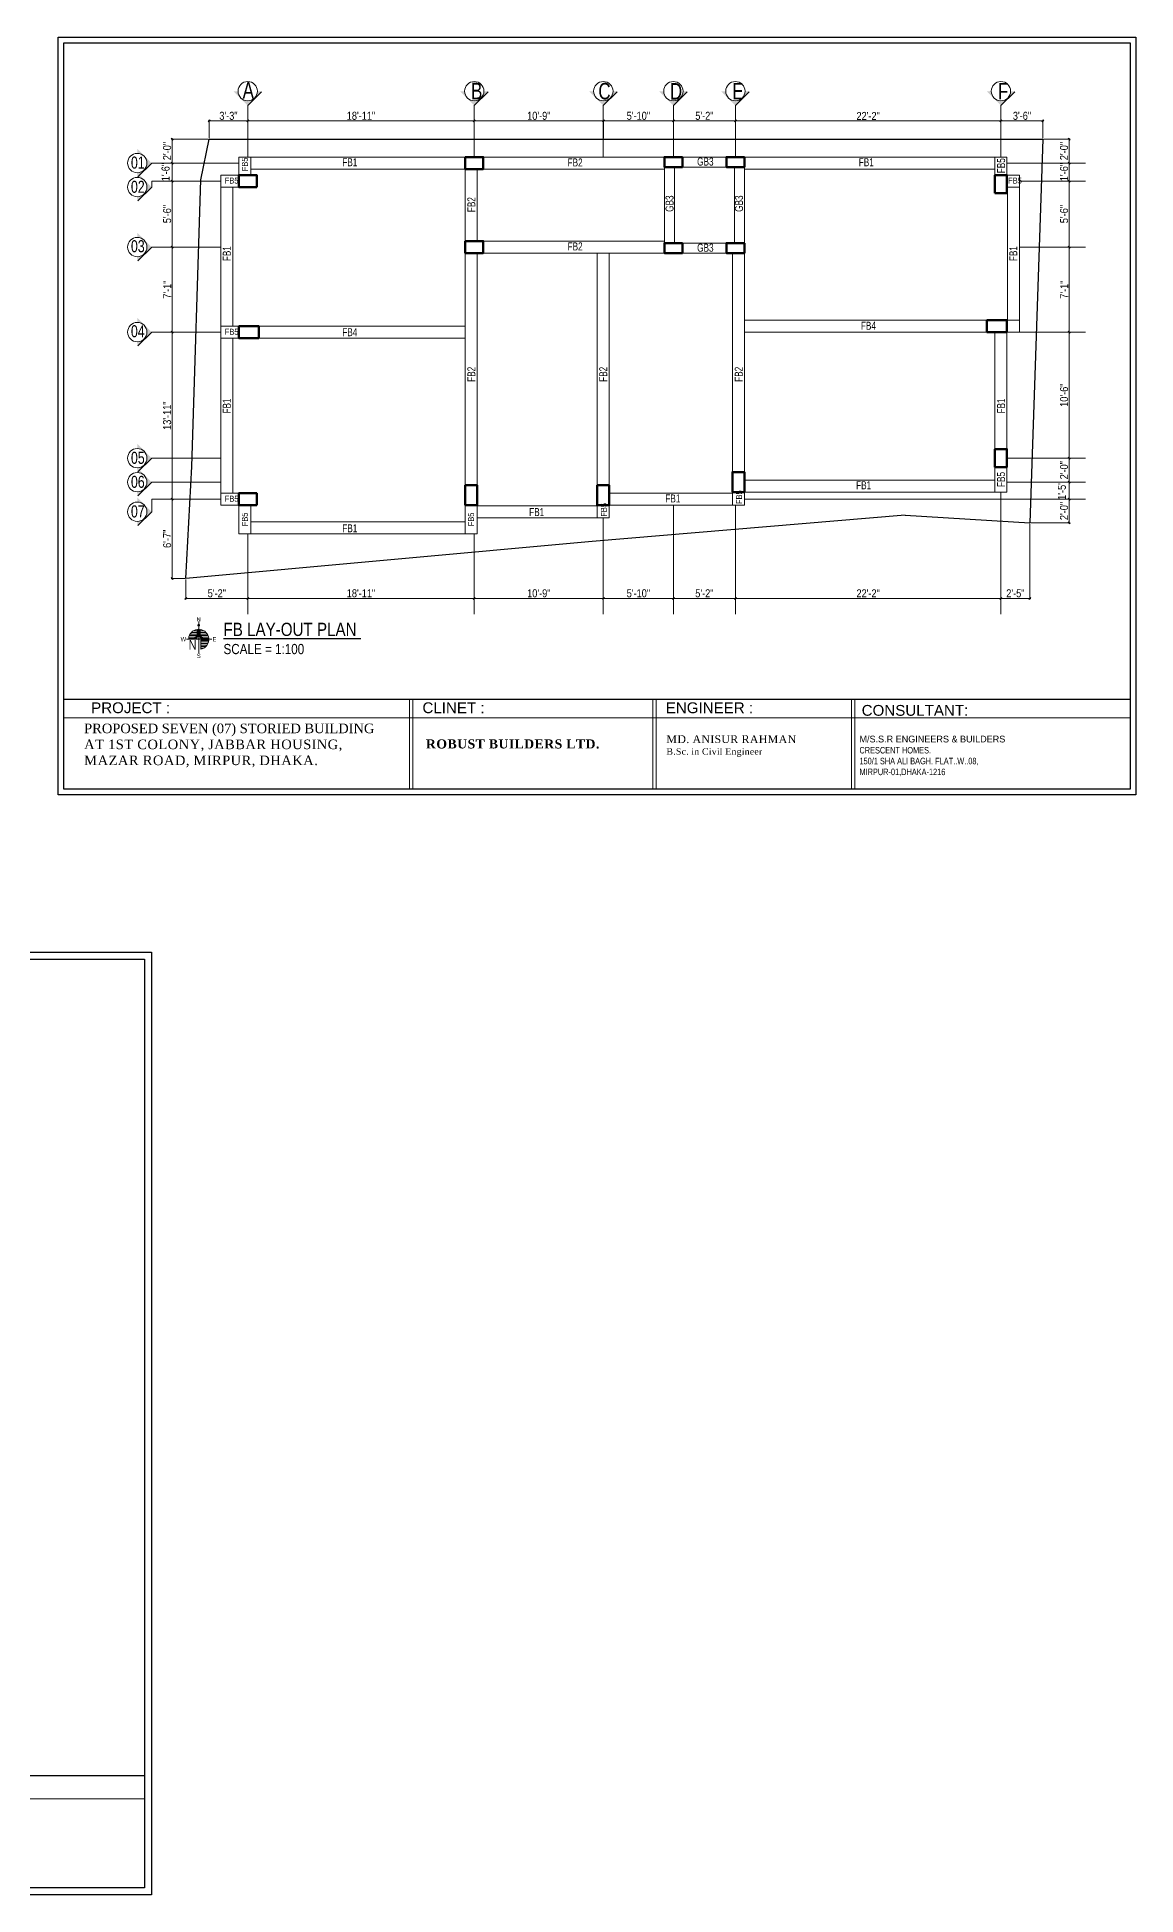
# Model space of a CAD drawing. Extents: x 52891 to 66536, y -48165 to -44533.
# Drawn here: x 61649 to 62747, y -48165 to -46308 of the extents above; entities that cross this region are included whole.
import ezdxf
from ezdxf.enums import TextEntityAlignment as Align

# ---------------------------------------------------------------- set-up
doc = ezdxf.new("R2010")
doc.units = 0
doc.header["$MEASUREMENT"] = 0
doc.header["$PDMODE"] = 3
doc.layers.get('DEFPOINTS').update_dxf_attribs({"lineweight": 13})
for name, color, linetype, lineweight in [('1-TEXT', 212, 'Continuous', 25), ('COLUMN-1', 1, 'Continuous', 50), ('DIMEN', 8, 'Continuous', 13), ('line', 7, 'Continuous', 15), ('NORTH_DER', 7, 'Continuous', 13), ('TEXT', 7, 'Continuous', 13), ('Text1', 7, 'Continuous', 13), ('WALL', 7, 'Continuous', 30)]:
    doc.layers.add(name, color=color, linetype=linetype, lineweight=lineweight)
doc.layers.add('Layer1', color=174, linetype='Continuous')
doc.styles.add('Arial', font='arial.ttf')
doc.styles.add('Dimtext', font='ARIALN.TTF')
doc.styles.add('NEW', font='swissck.ttf')
doc.styles.add('ROMAN_SIMPLEX', font='swisscl.ttf')
doc.styles.get("Standard").update_dxf_attribs({"font": 'arial.ttf', "width": 0.6, "height": 6})
doc.styles.add('STYLE4', font='swissc.ttf')
doc.styles.add('style6', font='swisscl.ttf')
doc.dimstyles.new('Dim4', dxfattribs={"dimtxt": 8, "dimasz": 2, "dimexe": 1, "dimexo": 1, "dimgap": 1, "dimtad": 1, "dimdec": 0, "dimzin": 3, "dimdsep": 46, "dimlunit": 4, "dimtxsty": 'Dimtext', "dimblk": 'OBLIQUE', "dimcen": 2, "dimdle": 1, "dimclrd": 256, "dimclre": 256, "dimclrt": 3, "dimadec": 0, "dimazin": 1, "dimtm": 1e-09, "dimtfac": 1, "dimtdec": 0, "dimtofl": 0, "dimtmove": 2, "dimatfit": 3, "dimldrblk": 'OBLIQUE', "dimfxl": 6, "dimfrac": 2, "dimtolj": 1, "dimtzin": 0, "dimlwd": -1, "dimlwe": -1, "dimarcsym": 0})

# ---------------------------------------------------------------- blocks, each defined once
blk = doc.blocks.new('_Oblique')
at = {"layer": 'WALL', "color": 0, "lineweight": -2}
blk.add_line((-0.5, -0.5), (0.5, 0.5), dxfattribs=at)
blk = doc.blocks.new('*D1808')
at = {"layer": 'DEFPOINTS', "color": 0}
for p in [(61859.1, -46391.8), (61820.5, -46409.9), (61859.1, -46409.9)]:
    blk.add_point(p, dxfattribs=at)
at = {"layer": 'line'}
for p, q in [((61819.5, -46391.8), (61860.1, -46391.8)), ((61820.5, -46408.9), (61820.5, -46390.8)), ((61859.1, -46408.9), (61859.1, -46390.8))]:
    blk.add_line(p, q, dxfattribs=at)
at = {"layer": 'line', "xscale": 2, "yscale": 2, "zscale": 2, "rotation": 180}
blk.add_blockref('_Oblique', (61820.5, -46391.8), dxfattribs=at)
at = {"layer": 'line', "xscale": 2, "yscale": 2, "zscale": 2}
blk.add_blockref('_Oblique', (61859.1, -46391.8), dxfattribs=at)
at = {"layer": 'line', "color": 3, "insert": (61839.8, -46386.7), "char_height": 8, "attachment_point": 5, "style": 'Dimtext'}
blk.add_mtext('\\A1;3\'-3"', dxfattribs=at)
blk = doc.blocks.new('*D1809')
at = {"layer": 'DEFPOINTS', "color": 0}
for p in [(62085.6, -46391.8), (61859.1, -46409.9), (62085.6, -46409.9)]:
    blk.add_point(p, dxfattribs=at)
at = {"layer": 'line'}
for p, q in [((61858.1, -46391.8), (62086.6, -46391.8)), ((61859.1, -46408.9), (61859.1, -46390.8)), ((62085.6, -46408.9), (62085.6, -46390.8))]:
    blk.add_line(p, q, dxfattribs=at)
at = {"layer": 'line', "xscale": 2, "yscale": 2, "zscale": 2, "rotation": 180}
blk.add_blockref('_Oblique', (61859.1, -46391.8), dxfattribs=at)
at = {"layer": 'line', "xscale": 2, "yscale": 2, "zscale": 2}
blk.add_blockref('_Oblique', (62085.6, -46391.8), dxfattribs=at)
at = {"layer": 'line', "color": 3, "insert": (61972.3, -46386.7), "char_height": 8, "attachment_point": 5, "style": 'Dimtext'}
blk.add_mtext('\\A1;18\'-11"', dxfattribs=at)
blk = doc.blocks.new('*D1810')
at = {"layer": 'DEFPOINTS', "color": 0}
for p in [(62214.6, -46391.8), (62085.6, -46409.9), (62214.6, -46409.9)]:
    blk.add_point(p, dxfattribs=at)
at = {"layer": 'line'}
for p, q in [((62084.6, -46391.8), (62215.6, -46391.8)), ((62085.6, -46408.9), (62085.6, -46390.8)), ((62214.6, -46408.9), (62214.6, -46390.8))]:
    blk.add_line(p, q, dxfattribs=at)
at = {"layer": 'line', "xscale": 2, "yscale": 2, "zscale": 2, "rotation": 180}
blk.add_blockref('_Oblique', (62085.6, -46391.8), dxfattribs=at)
at = {"layer": 'line', "xscale": 2, "yscale": 2, "zscale": 2}
blk.add_blockref('_Oblique', (62214.6, -46391.8), dxfattribs=at)
at = {"layer": 'line', "color": 3, "insert": (62150.1, -46386.7), "char_height": 8, "attachment_point": 5, "style": 'Dimtext'}
blk.add_mtext('\\A1;10\'-9"', dxfattribs=at)
blk = doc.blocks.new('*D1811')
at = {"layer": 'DEFPOINTS', "color": 0}
for p in [(62284.6, -46391.8), (62214.6, -46409.9), (62284.6, -46409.9)]:
    blk.add_point(p, dxfattribs=at)
at = {"layer": 'line'}
for p, q in [((62213.6, -46391.8), (62285.6, -46391.8)), ((62214.6, -46408.9), (62214.6, -46390.8)), ((62284.6, -46408.9), (62284.6, -46390.8))]:
    blk.add_line(p, q, dxfattribs=at)
at = {"layer": 'line', "xscale": 2, "yscale": 2, "zscale": 2, "rotation": 180}
blk.add_blockref('_Oblique', (62214.6, -46391.8), dxfattribs=at)
at = {"layer": 'line', "xscale": 2, "yscale": 2, "zscale": 2}
blk.add_blockref('_Oblique', (62284.6, -46391.8), dxfattribs=at)
at = {"layer": 'line', "color": 3, "insert": (62249.6, -46386.7), "char_height": 8, "attachment_point": 5, "style": 'Dimtext'}
blk.add_mtext('\\A1;5\'-10"', dxfattribs=at)
blk = doc.blocks.new('*D1812')
at = {"layer": 'DEFPOINTS', "color": 0}
for p in [(62346.6, -46391.8), (62284.6, -46409.9), (62346.6, -46409.9)]:
    blk.add_point(p, dxfattribs=at)
at = {"layer": 'line'}
for p, q in [((62283.6, -46391.8), (62347.6, -46391.8)), ((62284.6, -46408.9), (62284.6, -46390.8)), ((62346.6, -46408.9), (62346.6, -46390.8))]:
    blk.add_line(p, q, dxfattribs=at)
at = {"layer": 'line', "xscale": 2, "yscale": 2, "zscale": 2, "rotation": 180}
blk.add_blockref('_Oblique', (62284.6, -46391.8), dxfattribs=at)
at = {"layer": 'line', "xscale": 2, "yscale": 2, "zscale": 2}
blk.add_blockref('_Oblique', (62346.6, -46391.8), dxfattribs=at)
at = {"layer": 'line', "color": 3, "insert": (62315.6, -46386.7), "char_height": 8, "attachment_point": 5, "style": 'Dimtext'}
blk.add_mtext('\\A1;5\'-2"', dxfattribs=at)
blk = doc.blocks.new('*D1813')
at = {"layer": 'DEFPOINTS', "color": 0}
for p in [(62612.1, -46391.8), (62346.6, -46409.9), (62612.1, -46409.9)]:
    blk.add_point(p, dxfattribs=at)
at = {"layer": 'line'}
for p, q in [((62345.6, -46391.8), (62613.1, -46391.8)), ((62346.6, -46408.9), (62346.6, -46390.8)), ((62612.1, -46408.9), (62612.1, -46390.8))]:
    blk.add_line(p, q, dxfattribs=at)
at = {"layer": 'line', "xscale": 2, "yscale": 2, "zscale": 2, "rotation": 180}
blk.add_blockref('_Oblique', (62346.6, -46391.8), dxfattribs=at)
at = {"layer": 'line', "xscale": 2, "yscale": 2, "zscale": 2}
blk.add_blockref('_Oblique', (62612.1, -46391.8), dxfattribs=at)
at = {"layer": 'line', "color": 3, "insert": (62479.3, -46386.8), "char_height": 8, "attachment_point": 5, "style": 'Dimtext'}
blk.add_mtext('\\A1;22\'-2"', dxfattribs=at)
blk = doc.blocks.new('*D1814')
at = {"layer": 'DEFPOINTS', "color": 0}
for p in [(62654.1, -46391.8), (62612.1, -46409.9), (62654.1, -46409.9)]:
    blk.add_point(p, dxfattribs=at)
at = {"layer": 'line'}
for p, q in [((62611.1, -46391.8), (62655.1, -46391.8)), ((62612.1, -46408.9), (62612.1, -46390.8)), ((62654.1, -46408.9), (62654.1, -46390.8))]:
    blk.add_line(p, q, dxfattribs=at)
at = {"layer": 'line', "xscale": 2, "yscale": 2, "zscale": 2, "rotation": 180}
blk.add_blockref('_Oblique', (62612.1, -46391.8), dxfattribs=at)
at = {"layer": 'line', "xscale": 2, "yscale": 2, "zscale": 2}
blk.add_blockref('_Oblique', (62654.1, -46391.8), dxfattribs=at)
at = {"layer": 'line', "color": 3, "insert": (62633.1, -46386.7), "char_height": 8, "attachment_point": 5, "style": 'Dimtext'}
blk.add_mtext('\\A1;3\'-6"', dxfattribs=at)
blk = doc.blocks.new('*D1815')
at = {"layer": 'DEFPOINTS', "color": 0}
for p in [(61820.5, -46409.9), (61783.6, -46433.9), (61820.5, -46433.9)]:
    blk.add_point(p, dxfattribs=at)
at = {"layer": 'line'}
for p, q in [((61819.5, -46409.9), (61782.6, -46409.9)), ((61783.6, -46408.9), (61783.6, -46434.9)), ((61819.5, -46433.9), (61782.6, -46433.9))]:
    blk.add_line(p, q, dxfattribs=at)
at = {"layer": 'line', "xscale": 2, "yscale": 2, "zscale": 2}
for p, rotation in [((61783.6, -46409.9), 90), ((61783.6, -46433.9), 270)]:
    blk.add_blockref('_Oblique', p, dxfattribs=dict(at, rotation=rotation))
at = {"layer": 'line', "color": 3, "insert": (61778.5, -46421.9), "char_height": 8, "attachment_point": 5, "rotation": 90, "style": 'Dimtext'}
blk.add_mtext('\\A1;2\'-0"', dxfattribs=at)
blk = doc.blocks.new('*D1816')
at = {"layer": 'DEFPOINTS', "color": 0}
for p in [(61820.5, -46433.9), (61783.6, -46451.9), (61783.6, -46451.9)]:
    blk.add_point(p, dxfattribs=at)
at = {"layer": 'line'}
for p, q in [((61819.5, -46433.9), (61782.6, -46433.9)), ((61783.6, -46432.9), (61783.6, -46452.9))]:
    blk.add_line(p, q, dxfattribs=at)
at = {"layer": 'line', "xscale": 2, "yscale": 2, "zscale": 2}
for p, rotation in [((61783.6, -46433.9), 90), ((61783.6, -46451.9), 270)]:
    blk.add_blockref('_Oblique', p, dxfattribs=dict(at, rotation=rotation))
at = {"layer": 'line', "color": 3, "insert": (61777, -46442.9), "char_height": 8, "attachment_point": 5, "rotation": 90, "style": 'Dimtext'}
blk.add_mtext('\\A1;1\'-6"', dxfattribs=at)
blk = doc.blocks.new('*D1817')
at = {"layer": 'DEFPOINTS', "color": 0}
for p in [(61783.6, -46451.9), (61783.6, -46517.9), (61783.6, -46517.9)]:
    blk.add_point(p, dxfattribs=at)
at = {"layer": 'line'}
blk.add_line((61783.6, -46450.9), (61783.6, -46518.9), dxfattribs=at)
at = {"layer": 'line', "xscale": 2, "yscale": 2, "zscale": 2}
for p, rotation in [((61783.6, -46451.9), 90), ((61783.6, -46517.9), 270)]:
    blk.add_blockref('_Oblique', p, dxfattribs=dict(at, rotation=rotation))
at = {"layer": 'line', "color": 3, "insert": (61778.5, -46484.9), "char_height": 8, "attachment_point": 5, "rotation": 90, "style": 'Dimtext'}
blk.add_mtext('\\A1;5\'-6"', dxfattribs=at)
blk = doc.blocks.new('*D1818')
at = {"layer": 'DEFPOINTS', "color": 0}
for p in [(61783.6, -46517.9), (61783.6, -46602.9), (61783.6, -46602.9)]:
    blk.add_point(p, dxfattribs=at)
at = {"layer": 'line'}
blk.add_line((61783.6, -46516.9), (61783.6, -46603.9), dxfattribs=at)
at = {"layer": 'line', "xscale": 2, "yscale": 2, "zscale": 2}
for p, rotation in [((61783.6, -46517.9), 90), ((61783.6, -46602.9), 270)]:
    blk.add_blockref('_Oblique', p, dxfattribs=dict(at, rotation=rotation))
at = {"layer": 'line', "color": 3, "insert": (61778.6, -46560.4), "char_height": 8, "attachment_point": 5, "rotation": 90, "style": 'Dimtext'}
blk.add_mtext('\\A1;7\'-1"', dxfattribs=at)
blk = doc.blocks.new('*D1819')
at = {"layer": 'DEFPOINTS', "color": 0}
for p in [(61783.6, -46602.9), (61783.6, -46769.9), (61801.5, -46769.9)]:
    blk.add_point(p, dxfattribs=at)
at = {"layer": 'line'}
for p, q in [((61783.6, -46601.9), (61783.6, -46770.9)), ((61800.5, -46769.9), (61782.6, -46769.9))]:
    blk.add_line(p, q, dxfattribs=at)
at = {"layer": 'line', "xscale": 2, "yscale": 2, "zscale": 2}
for p, rotation in [((61783.6, -46602.9), 90), ((61783.6, -46769.9), 270)]:
    blk.add_blockref('_Oblique', p, dxfattribs=dict(at, rotation=rotation))
at = {"layer": 'line', "color": 3, "insert": (61778.5, -46686.4), "char_height": 8, "attachment_point": 5, "rotation": 90, "style": 'Dimtext'}
blk.add_mtext('\\A1;13\'-11"', dxfattribs=at)
blk = doc.blocks.new('*D1820')
at = {"layer": 'DEFPOINTS', "color": 0}
for p in [(61801.5, -46769.9), (61783.6, -46849.1), (61797.3, -46849.1)]:
    blk.add_point(p, dxfattribs=at)
at = {"layer": 'line'}
for p, q in [((61800.5, -46769.9), (61782.6, -46769.9)), ((61783.6, -46768.9), (61783.6, -46850.1)), ((61796.3, -46849.1), (61782.6, -46849.1))]:
    blk.add_line(p, q, dxfattribs=at)
at = {"layer": 'line', "xscale": 2, "yscale": 2, "zscale": 2}
for p, rotation in [((61783.6, -46769.9), 90), ((61783.6, -46849.1), 270)]:
    blk.add_blockref('_Oblique', p, dxfattribs=dict(at, rotation=rotation))
at = {"layer": 'line', "color": 3, "insert": (61778.5, -46809.5), "char_height": 8, "attachment_point": 5, "rotation": 90, "style": 'Dimtext'}
blk.add_mtext('\\A1;6\'-7"', dxfattribs=at)
blk = doc.blocks.new('*D1821')
at = {"layer": 'DEFPOINTS', "color": 0}
for p in [(61797.3, -46849.1), (61859.1, -46849.1), (61859.1, -46869.1)]:
    blk.add_point(p, dxfattribs=at)
at = {"layer": 'line'}
for p, q in [((61797.3, -46850.1), (61797.3, -46870.1)), ((61859.1, -46850.1), (61859.1, -46870.1)), ((61796.3, -46869.1), (61860.1, -46869.1))]:
    blk.add_line(p, q, dxfattribs=at)
at = {"layer": 'line', "xscale": 2, "yscale": 2, "zscale": 2, "rotation": 180}
blk.add_blockref('_Oblique', (61797.3, -46869.1), dxfattribs=at)
at = {"layer": 'line', "xscale": 2, "yscale": 2, "zscale": 2}
blk.add_blockref('_Oblique', (61859.1, -46869.1), dxfattribs=at)
at = {"layer": 'line', "color": 3, "insert": (61828.2, -46864), "char_height": 8, "attachment_point": 5, "style": 'Dimtext'}
blk.add_mtext('\\A1;5\'-2"', dxfattribs=at)
blk = doc.blocks.new('*D1822')
at = {"layer": 'DEFPOINTS', "color": 0}
for p in [(61859.1, -46849.1), (62085.6, -46869.1), (62085.6, -46869.1)]:
    blk.add_point(p, dxfattribs=at)
at = {"layer": 'line'}
for p, q in [((61859.1, -46850.1), (61859.1, -46870.1)), ((61858.1, -46869.1), (62086.6, -46869.1))]:
    blk.add_line(p, q, dxfattribs=at)
at = {"layer": 'line', "xscale": 2, "yscale": 2, "zscale": 2, "rotation": 180}
blk.add_blockref('_Oblique', (61859.1, -46869.1), dxfattribs=at)
at = {"layer": 'line', "xscale": 2, "yscale": 2, "zscale": 2}
blk.add_blockref('_Oblique', (62085.6, -46869.1), dxfattribs=at)
at = {"layer": 'line', "color": 3, "insert": (61972.3, -46864), "char_height": 8, "attachment_point": 5, "style": 'Dimtext'}
blk.add_mtext('\\A1;18\'-11"', dxfattribs=at)
blk = doc.blocks.new('*D1823')
at = {"layer": 'DEFPOINTS', "color": 0}
for p in [(62085.6, -46869.1), (62214.6, -46869.1), (62214.6, -46869.1)]:
    blk.add_point(p, dxfattribs=at)
at = {"layer": 'line'}
blk.add_line((62084.6, -46869.1), (62215.6, -46869.1), dxfattribs=at)
at = {"layer": 'line', "xscale": 2, "yscale": 2, "zscale": 2, "rotation": 180}
blk.add_blockref('_Oblique', (62085.6, -46869.1), dxfattribs=at)
at = {"layer": 'line', "xscale": 2, "yscale": 2, "zscale": 2}
blk.add_blockref('_Oblique', (62214.6, -46869.1), dxfattribs=at)
at = {"layer": 'line', "color": 3, "insert": (62150.1, -46864), "char_height": 8, "attachment_point": 5, "style": 'Dimtext'}
blk.add_mtext('\\A1;10\'-9"', dxfattribs=at)
blk = doc.blocks.new('*D1824')
at = {"layer": 'DEFPOINTS', "color": 0}
for p in [(62214.6, -46869.1), (62284.6, -46869.1), (62284.6, -46869.1)]:
    blk.add_point(p, dxfattribs=at)
at = {"layer": 'line'}
blk.add_line((62213.6, -46869.1), (62285.6, -46869.1), dxfattribs=at)
at = {"layer": 'line', "xscale": 2, "yscale": 2, "zscale": 2, "rotation": 180}
blk.add_blockref('_Oblique', (62214.6, -46869.1), dxfattribs=at)
at = {"layer": 'line', "xscale": 2, "yscale": 2, "zscale": 2}
blk.add_blockref('_Oblique', (62284.6, -46869.1), dxfattribs=at)
at = {"layer": 'line', "color": 3, "insert": (62249.6, -46864), "char_height": 8, "attachment_point": 5, "style": 'Dimtext'}
blk.add_mtext('\\A1;5\'-10"', dxfattribs=at)
blk = doc.blocks.new('*D1825')
at = {"layer": 'DEFPOINTS', "color": 0}
for p in [(62284.6, -46869.1), (62346.6, -46869.1), (62346.6, -46869.1)]:
    blk.add_point(p, dxfattribs=at)
at = {"layer": 'line'}
blk.add_line((62283.6, -46869.1), (62347.6, -46869.1), dxfattribs=at)
at = {"layer": 'line', "xscale": 2, "yscale": 2, "zscale": 2, "rotation": 180}
blk.add_blockref('_Oblique', (62284.6, -46869.1), dxfattribs=at)
at = {"layer": 'line', "xscale": 2, "yscale": 2, "zscale": 2}
blk.add_blockref('_Oblique', (62346.6, -46869.1), dxfattribs=at)
at = {"layer": 'line', "color": 3, "insert": (62315.6, -46864), "char_height": 8, "attachment_point": 5, "style": 'Dimtext'}
blk.add_mtext('\\A1;5\'-2"', dxfattribs=at)
blk = doc.blocks.new('*D1826')
at = {"layer": 'DEFPOINTS', "color": 0}
for p in [(62346.6, -46869.1), (62612.1, -46869.1), (62612.1, -46869.1)]:
    blk.add_point(p, dxfattribs=at)
at = {"layer": 'line'}
blk.add_line((62345.6, -46869.1), (62613.1, -46869.1), dxfattribs=at)
at = {"layer": 'line', "xscale": 2, "yscale": 2, "zscale": 2, "rotation": 180}
blk.add_blockref('_Oblique', (62346.6, -46869.1), dxfattribs=at)
at = {"layer": 'line', "xscale": 2, "yscale": 2, "zscale": 2}
blk.add_blockref('_Oblique', (62612.1, -46869.1), dxfattribs=at)
at = {"layer": 'line', "color": 3, "insert": (62479.3, -46864), "char_height": 8, "attachment_point": 5, "style": 'Dimtext'}
blk.add_mtext('\\A1;22\'-2"', dxfattribs=at)
blk = doc.blocks.new('*D1827')
at = {"layer": 'DEFPOINTS', "color": 0}
for p in [(62640.8, -46793.6), (62612.1, -46869.1), (62640.8, -46869.1)]:
    blk.add_point(p, dxfattribs=at)
at = {"layer": 'line'}
for p, q in [((62640.8, -46794.6), (62640.8, -46870.1)), ((62611.1, -46869.1), (62641.8, -46869.1))]:
    blk.add_line(p, q, dxfattribs=at)
at = {"layer": 'line', "xscale": 2, "yscale": 2, "zscale": 2, "rotation": 180}
blk.add_blockref('_Oblique', (62612.1, -46869.1), dxfattribs=at)
at = {"layer": 'line', "xscale": 2, "yscale": 2, "zscale": 2}
blk.add_blockref('_Oblique', (62640.8, -46869.1), dxfattribs=at)
at = {"layer": 'line', "color": 3, "insert": (62626.5, -46864), "char_height": 8, "attachment_point": 5, "style": 'Dimtext'}
blk.add_mtext('\\A1;2\'-5"', dxfattribs=at)
blk = doc.blocks.new('*D1828')
at = {"layer": 'DEFPOINTS', "color": 0}
for p in [(62654.1, -46409.9), (62654.1, -46433.9), (62680.3, -46433.9)]:
    blk.add_point(p, dxfattribs=at)
at = {"layer": 'line'}
for p, q in [((62655.1, -46409.9), (62681.3, -46409.9)), ((62680.3, -46408.9), (62680.3, -46434.9)), ((62655.1, -46433.9), (62681.3, -46433.9))]:
    blk.add_line(p, q, dxfattribs=at)
at = {"layer": 'line', "xscale": 2, "yscale": 2, "zscale": 2}
for p, rotation in [((62680.3, -46409.9), 90), ((62680.3, -46433.9), 270)]:
    blk.add_blockref('_Oblique', p, dxfattribs=dict(at, rotation=rotation))
at = {"layer": 'line', "color": 3, "insert": (62675.2, -46421.9), "char_height": 8, "attachment_point": 5, "rotation": 90, "style": 'Dimtext'}
blk.add_mtext('\\A1;2\'-0"', dxfattribs=at)
blk = doc.blocks.new('*D1829')
at = {"layer": 'DEFPOINTS', "color": 0}
for p in [(62654.1, -46433.9), (62680.3, -46451.9), (62680.3, -46451.9)]:
    blk.add_point(p, dxfattribs=at)
at = {"layer": 'line'}
for p, q in [((62655.1, -46433.9), (62681.3, -46433.9)), ((62680.3, -46432.9), (62680.3, -46452.9))]:
    blk.add_line(p, q, dxfattribs=at)
at = {"layer": 'line', "xscale": 2, "yscale": 2, "zscale": 2}
for p, rotation in [((62680.3, -46433.9), 90), ((62680.3, -46451.9), 270)]:
    blk.add_blockref('_Oblique', p, dxfattribs=dict(at, rotation=rotation))
at = {"layer": 'line', "color": 3, "insert": (62675.2, -46442.9), "char_height": 8, "attachment_point": 5, "rotation": 90, "style": 'Dimtext'}
blk.add_mtext('\\A1;1\'-6"', dxfattribs=at)
blk = doc.blocks.new('*D1830')
at = {"layer": 'DEFPOINTS', "color": 0}
for p in [(62680.3, -46451.9), (62680.3, -46517.9), (62680.3, -46517.9)]:
    blk.add_point(p, dxfattribs=at)
at = {"layer": 'line'}
blk.add_line((62680.3, -46450.9), (62680.3, -46518.9), dxfattribs=at)
at = {"layer": 'line', "xscale": 2, "yscale": 2, "zscale": 2}
for p, rotation in [((62680.3, -46451.9), 90), ((62680.3, -46517.9), 270)]:
    blk.add_blockref('_Oblique', p, dxfattribs=dict(at, rotation=rotation))
at = {"layer": 'line', "color": 3, "insert": (62675.2, -46484.9), "char_height": 8, "attachment_point": 5, "rotation": 90, "style": 'Dimtext'}
blk.add_mtext('\\A1;5\'-6"', dxfattribs=at)
blk = doc.blocks.new('*D1831')
at = {"layer": 'DEFPOINTS', "color": 0}
for p in [(62680.3, -46517.9), (62680.3, -46602.9), (62680.3, -46602.9)]:
    blk.add_point(p, dxfattribs=at)
at = {"layer": 'line'}
blk.add_line((62680.3, -46516.9), (62680.3, -46603.9), dxfattribs=at)
at = {"layer": 'line', "xscale": 2, "yscale": 2, "zscale": 2}
for p, rotation in [((62680.3, -46517.9), 90), ((62680.3, -46602.9), 270)]:
    blk.add_blockref('_Oblique', p, dxfattribs=dict(at, rotation=rotation))
at = {"layer": 'line', "color": 3, "insert": (62675.3, -46560.4), "char_height": 8, "attachment_point": 5, "rotation": 90, "style": 'Dimtext'}
blk.add_mtext('\\A1;7\'-1"', dxfattribs=at)
blk = doc.blocks.new('*D1832')
at = {"layer": 'DEFPOINTS', "color": 0}
for p in [(62680.3, -46602.9), (62680.3, -46728.9), (62680.3, -46728.9)]:
    blk.add_point(p, dxfattribs=at)
at = {"layer": 'line'}
blk.add_line((62680.3, -46601.9), (62680.3, -46729.9), dxfattribs=at)
at = {"layer": 'line', "xscale": 2, "yscale": 2, "zscale": 2}
for p, rotation in [((62680.3, -46602.9), 90), ((62680.3, -46728.9), 270)]:
    blk.add_blockref('_Oblique', p, dxfattribs=dict(at, rotation=rotation))
at = {"layer": 'line', "color": 3, "insert": (62675.2, -46665.9), "char_height": 8, "attachment_point": 5, "rotation": 90, "style": 'Dimtext'}
blk.add_mtext('\\A1;10\'-6"', dxfattribs=at)
blk = doc.blocks.new('*D1833')
at = {"layer": 'DEFPOINTS', "color": 0}
for p in [(62680.3, -46728.9), (62680.3, -46752.9), (62680.3, -46752.9)]:
    blk.add_point(p, dxfattribs=at)
at = {"layer": 'line'}
blk.add_line((62680.3, -46727.9), (62680.3, -46753.9), dxfattribs=at)
at = {"layer": 'line', "xscale": 2, "yscale": 2, "zscale": 2}
for p, rotation in [((62680.3, -46728.9), 90), ((62680.3, -46752.9), 270)]:
    blk.add_blockref('_Oblique', p, dxfattribs=dict(at, rotation=rotation))
at = {"layer": 'line', "color": 3, "insert": (62675.2, -46740.9), "char_height": 8, "attachment_point": 5, "rotation": 90, "style": 'Dimtext'}
blk.add_mtext('\\A1;2\'-0"', dxfattribs=at)
blk = doc.blocks.new('*D1834')
at = {"layer": 'DEFPOINTS', "color": 0}
for p in [(62680.3, -46752.9), (62680.3, -46769.9), (62680.3, -46769.9)]:
    blk.add_point(p, dxfattribs=at)
at = {"layer": 'line'}
blk.add_line((62680.3, -46751.9), (62680.3, -46770.9), dxfattribs=at)
at = {"layer": 'line', "xscale": 2, "yscale": 2, "zscale": 2}
for p, rotation in [((62680.3, -46752.9), 90), ((62680.3, -46769.9), 270)]:
    blk.add_blockref('_Oblique', p, dxfattribs=dict(at, rotation=rotation))
at = {"layer": 'line', "color": 3, "insert": (62673, -46761.4), "char_height": 8, "attachment_point": 5, "rotation": 90, "style": 'Dimtext'}
blk.add_mtext('\\A1;1\'-5"', dxfattribs=at)
blk = doc.blocks.new('*D1835')
at = {"layer": 'DEFPOINTS', "color": 0}
for p in [(62680.3, -46769.9), (62640.8, -46793.6), (62680.3, -46793.6)]:
    blk.add_point(p, dxfattribs=at)
at = {"layer": 'line'}
for p, q in [((62680.3, -46768.9), (62680.3, -46794.6)), ((62641.8, -46793.6), (62681.3, -46793.6))]:
    blk.add_line(p, q, dxfattribs=at)
at = {"layer": 'line', "xscale": 2, "yscale": 2, "zscale": 2}
for p, rotation in [((62680.3, -46769.9), 90), ((62680.3, -46793.6), 270)]:
    blk.add_blockref('_Oblique', p, dxfattribs=dict(at, rotation=rotation))
at = {"layer": 'line', "color": 3, "insert": (62675.2, -46781.7), "char_height": 8, "attachment_point": 5, "rotation": 90, "style": 'Dimtext'}
blk.add_mtext('\\A1;2\'-0"', dxfattribs=at)
blk = doc.blocks.new('L')
at = {"layer": 'Layer1', "color": 0}
blk.add_line((0, 65.6), (-777.9, 65.6), dxfattribs=at)
at = {"layer": 'Layer1', "color": 4}
blk.add_lwpolyline([(-782, 548.6), (4.1, 548.6), (4.1, -4.1), (-782, -4.1)], close=True, dxfattribs=at)
at = {"layer": 'Layer1', "color": 1}
blk.add_lwpolyline([(-777.9, 544.5), (0, 544.5), (0, 0), (-777.9, 0)], close=True, dxfattribs=at)
at = {"layer": 'TEXT', "color": 0}
for p, q in [((0, 65.6), (-777.9, 65.6)), ((-525.7, 0.3), (-525.7, 65.6)), ((-523.4, 0.3), (-523.4, 65.6)), ((-348.2, 0.3), (-348.2, 65.6)), ((-345.9, 0.3), (-345.9, 65.6)), ((-203.2, 0.3), (-203.2, 65.6)), ((-200.8, 0.3), (-200.8, 65.6)), ((-777.9, 52.1), (0, 52.1))]:
    blk.add_line(p, q, dxfattribs=at)
at = {"layer": 'TEXT', "color": 4, "lineweight": 13, "char_height": 7.89, "attachment_point": 1, "style": 'Arial'}
for s, insert in [('PROJECT :', (-758, 63.4)), ('CLINET :', (-516.3, 63.4)), ('ENGINEER :', (-338.8, 63.4))]:
    blk.add_mtext(s, dxfattribs=dict(at, insert=insert))
at = {"layer": 'TEXT', "color": 4, "lineweight": 13, "insert": (-195.9, 61.5), "char_height": 7.894, "attachment_point": 1, "line_spacing_factor": 1.5, "style": 'Arial'}
blk.add_mtext('CONSULTANT:', dxfattribs=at)
at = {"layer": 'TEXT', "color": 3, "lineweight": 13, "attachment_point": 1, "style": 'Arial'}
for s, insert, char_height, width in [('\\pt139.4;{\\fTimes New Roman|b1|i0|c0|p18;\\T1.05;\\C5;ROBUST BUILDERS LTD.}', (-513.8, 36.4), 6.64, 133.245), ('{\\fTimes New Roman|b0|i0|c0|p18;\\T1.05;MD. ANISUR RAHMAN\\P\\H0.8344x;B.Sc. in Civil Engineer}', (-338.3, 39.4), 5.683, 108.386)]:
    blk.add_mtext(s, dxfattribs=dict(at, insert=insert, char_height=char_height, width=width))
at = {"layer": 'TEXT', "color": 4, "insert": (-197.5, 39.1), "char_height": 4.8928, "attachment_point": 1, "style": 'Arial'}
blk.add_mtext('\\pt1.131;{\\fBankGothic Lt BT|b0|i0|c0|p34;\\H1.009x;\\C96;M/S.S.R ENGINEERS & BUILDERS\\fSwis721 LtCn BT|b0|i0|c0|p34;\\H0.6676x;\\C1;\\P\\H1.439x;\\C5;CRESCENT HOMES.\\P150/1 SHA ALI BAGH. FLAT..W..08,\\PMIRPUR-01,DHAKA-1216}', dxfattribs=at)
at = {"layer": 'WALL', "color": 4, "linetype": 'ByBlock', "lineweight": 25, "insert": (-763.1, 47.9), "char_height": 6.99, "width": 217.699, "attachment_point": 1}
blk.add_mtext('{\\fTimes New Roman|b0|i0|c0|p18;\\W1;\\C144;PROPOSED SEVEN (07) STORIED BUILDING\\P\\T1.05;AT 1ST COLONY, JABBAR HOUSING, MAZAR ROAD, MIRPUR, DHAKA.}', dxfattribs=at)

msp = doc.modelspace()

# ---------------------------------------------------------------- hatches: boundary and pattern name
at = {"layer": 'line', "linetype": 'Continuous', "ltscale": 10}
h = msp.add_hatch(color=7, dxfattribs=at)
h.paths.add_polyline_path([(61859.07, -46376.46), (61859.07, -46371.71, 0.4142136), (61868.75, -46362.04), (61873.49, -46362.04)])
h.paths.add_polyline_path([(61859.07, -46376.46), (61844.65, -46362.04), (61849.4, -46362.04, 0.4142136), (61859.07, -46371.71)])
h = msp.add_hatch(color=7, dxfattribs=at)
h.paths.add_polyline_path([(62085.57, -46376.46), (62085.57, -46371.71, 0.4142136), (62095.25, -46362.04), (62099.99, -46362.04)])
h.paths.add_polyline_path([(62085.57, -46376.46), (62071.15, -46362.04), (62075.9, -46362.04, 0.4142136), (62085.57, -46371.71)])
h = msp.add_hatch(color=7, dxfattribs=at)
h.paths.add_polyline_path([(62214.57, -46376.46), (62214.57, -46371.71, 0.4142136), (62224.25, -46362.04), (62228.99, -46362.04)])
h.paths.add_polyline_path([(62214.57, -46376.46), (62200.15, -46362.04), (62204.9, -46362.04, 0.4142136), (62214.57, -46371.71)])
h = msp.add_hatch(color=7, dxfattribs=at)
h.paths.add_polyline_path([(62284.57, -46376.46), (62284.57, -46371.71, 0.4142136), (62294.25, -46362.04), (62298.99, -46362.04)])
h.paths.add_polyline_path([(62284.57, -46376.46), (62270.15, -46362.04), (62274.9, -46362.04, 0.4142136), (62284.57, -46371.71)])
h = msp.add_hatch(color=7, dxfattribs=at)
h.paths.add_polyline_path([(62346.57, -46376.46), (62346.57, -46371.71, 0.4142136), (62356.25, -46362.04), (62360.99, -46362.04)])
h.paths.add_polyline_path([(62346.57, -46376.46), (62332.15, -46362.04), (62336.9, -46362.04, 0.4142136), (62346.57, -46371.71)])
h = msp.add_hatch(color=7, dxfattribs=at)
h.paths.add_polyline_path([(62612.07, -46376.46), (62612.07, -46371.71, 0.4142136), (62621.75, -46362.04), (62626.49, -46362.04)])
h.paths.add_polyline_path([(62612.07, -46376.46), (62597.65, -46362.04), (62602.4, -46362.04, 0.4142136), (62612.07, -46371.71)])
h = msp.add_hatch(color=7, dxfattribs=at)
h.paths.add_polyline_path([(61763.06, -46433.88), (61758.31, -46433.88, -0.4142136), (61748.64, -46443.56), (61748.64, -46448.3)])
h.paths.add_polyline_path([(61763.06, -46433.88), (61748.64, -46419.46), (61748.64, -46424.21, -0.4142136), (61758.31, -46433.88)])
h = msp.add_hatch(color=7, dxfattribs=at)
h.paths.add_polyline_path([(61763.06, -46457.88), (61758.31, -46457.88, -0.4142136), (61748.64, -46467.56), (61748.64, -46472.3)])
h.paths.add_polyline_path([(61763.06, -46457.88), (61748.64, -46443.46), (61748.64, -46448.21, -0.4142136), (61758.31, -46457.88)])
h = msp.add_hatch(color=7, dxfattribs=at)
h.paths.add_polyline_path([(61763.06, -46517.88), (61758.31, -46517.88, -0.4142136), (61748.64, -46527.56), (61748.64, -46532.3)])
h.paths.add_polyline_path([(61763.06, -46517.88), (61748.64, -46503.46), (61748.64, -46508.21, -0.4142136), (61758.31, -46517.88)])
h = msp.add_hatch(color=7, dxfattribs=at)
h.paths.add_polyline_path([(61763.06, -46602.88), (61758.31, -46602.88, -0.4142136), (61748.64, -46612.56), (61748.64, -46617.3)])
h.paths.add_polyline_path([(61763.06, -46602.88), (61748.64, -46588.46), (61748.64, -46593.21, -0.4142136), (61758.31, -46602.88)])
h = msp.add_hatch(color=7, dxfattribs=at)
h.paths.add_polyline_path([(61763.06, -46728.88), (61758.31, -46728.88, -0.4142136), (61748.64, -46738.56), (61748.64, -46743.3)])
h.paths.add_polyline_path([(61763.06, -46728.88), (61748.64, -46714.46), (61748.64, -46719.21, -0.4142136), (61758.31, -46728.88)])
h = msp.add_hatch(color=7, dxfattribs=at)
h.paths.add_polyline_path([(61763.06, -46752.88), (61758.31, -46752.88, -0.4142136), (61748.64, -46762.56), (61748.64, -46767.3)])
h.paths.add_polyline_path([(61763.06, -46752.88), (61748.64, -46738.46), (61748.64, -46743.21, -0.4142136), (61758.31, -46752.88)])
h = msp.add_hatch(color=7, dxfattribs=at)
h.paths.add_polyline_path([(61763.06, -46782.45), (61758.31, -46782.45, -0.4142136), (61748.64, -46792.12), (61748.64, -46796.87)])
h.paths.add_polyline_path([(61763.06, -46782.45), (61748.64, -46768.03), (61748.64, -46772.78, -0.4142136), (61758.31, -46782.45)])
at = {"layer": 'NORTH_DER'}
h = msp.add_hatch(dxfattribs=at)
h.set_pattern_fill('_USER', color=256, scale=1.571076, angle=1800, style=0, pattern_type=0)
h.set_pattern_definition([(360, (59193.897, -47804.9433), (1e-13, 1.5710756), [])])
h.paths.add_polyline_path([(61808.65, -46899.99, 0.3473795), (61800.03, -46909), (61805.97, -46909), (61808.65, -46906.31)])
h.paths.add_polyline_path([(61814.12, -46909), (61820.06, -46909, 0.3473795), (61811.43, -46899.99), (61811.43, -46906.31)])
h.paths.add_polyline_path([(61812.09, -46910.9), (61812.09, -46919.8, 0.328937), (61820.06, -46910.9)])

# ---------------------------------------------------------------- linework, layer by layer
at = {"layer": 'COLUMN-1'}
for points in [[(62076.57, -46427.88), (62076.57, -46439.88), (62094.57, -46439.88), (62094.57, -46427.88)], [(62293.57, -46427.88), (62275.57, -46427.88), (62275.57, -46427.88), (62275.57, -46427.88), (62275.57, -46437.88), (62293.57, -46437.88)], [(62355.57, -46427.88), (62337.57, -46427.88), (62337.57, -46427.88), (62337.57, -46427.88), (62337.57, -46437.88), (62355.57, -46437.88)], [(61868.07, -46457.88), (61868.07, -46445.88), (61850.07, -46445.88), (61850.07, -46457.88)], [(62606.07, -46463.88), (62618.07, -46463.88), (62618.07, -46445.88), (62606.07, -46445.88)], [(62076.57, -46511.88), (62076.57, -46523.88), (62094.57, -46523.88), (62094.57, -46511.88)], [(62293.57, -46513.88), (62275.57, -46513.88), (62275.57, -46513.88), (62275.57, -46513.88), (62275.57, -46523.88), (62293.57, -46523.88)], [(62355.57, -46513.88), (62337.57, -46513.88), (62337.57, -46513.88), (62337.57, -46513.88), (62337.57, -46523.88), (62355.57, -46523.88)], [(62598.07, -46590.88), (62598.07, -46602.88), (62618.07, -46602.88), (62618.07, -46590.88)], [(61850.07, -46596.88), (61850.07, -46608.88), (61870.07, -46608.88), (61870.07, -46596.88)], [(62606.07, -46737.88), (62618.07, -46737.88), (62618.07, -46719.88), (62606.07, -46719.88)], [(62076.57, -46775.88), (62088.57, -46775.88), (62088.57, -46755.88), (62076.57, -46755.88)], [(62208.57, -46775.88), (62220.57, -46775.88), (62220.57, -46755.88), (62208.57, -46755.88)], [(62343.57, -46762.88), (62355.57, -46762.88), (62355.57, -46742.88), (62343.57, -46742.88)], [(61868.07, -46775.88), (61868.07, -46763.88), (61850.07, -46763.88), (61850.07, -46775.88)]]:
    msp.add_lwpolyline(points, close=True, dxfattribs=at)
at = {"layer": 'DIMEN'}
for p, q in [((61859.07, -46376.46), (61859.07, -46427.88)), ((62085.57, -46376.46), (62085.57, -46427.88)), ((62214.57, -46376.46), (62214.57, -46427.88)), ((62284.57, -46376.46), (62284.57, -46427.88)), ((62346.57, -46376.46), (62346.57, -46427.88)), ((62612.07, -46376.46), (62612.07, -46427.88)), ((61763.06, -46433.88), (61850.07, -46433.88)), ((62618.07, -46433.88), (62696.67, -46433.88)), ((61763.06, -46451.88), (61832.07, -46451.88)), ((61763.06, -46451.88), (61763.06, -46457.88)), ((62630.57, -46451.88), (62696.67, -46451.88)), ((61763.06, -46517.88), (61832.07, -46517.88)), ((62630.57, -46517.88), (62696.67, -46517.88)), ((61763.06, -46602.88), (61832.07, -46602.88)), ((62618.07, -46602.88), (62696.67, -46602.88)), ((61763.06, -46728.88), (61832.07, -46728.88)), ((62618.07, -46728.88), (62696.67, -46728.88)), ((61763.06, -46752.88), (61832.07, -46752.88)), ((62618.07, -46752.88), (62696.67, -46752.88)), ((61763.06, -46769.88), (61832.07, -46769.88)), ((61763.06, -46769.88), (61763.06, -46782.45)), ((62284.57, -46775.88), (62284.57, -46884.98)), ((62346.57, -46775.88), (62346.57, -46884.98)), ((62355.57, -46769.88), (62696.67, -46769.88)), ((62612.07, -46762.88), (62612.07, -46884.98)), ((62214.57, -46788.66), (62214.57, -46884.98)), ((61859.07, -46804.66), (61859.07, -46884.98)), ((62085.57, -46804.66), (62085.57, -46884.98))]:
    msp.add_line(p, q, dxfattribs=at)
at = {"layer": 'line', "color": 7, "linetype": 'Continuous', "ltscale": 10}
for p, q in [((61872.81, -46362.73), (61859.07, -46376.46)), ((62099.31, -46362.73), (62085.57, -46376.46)), ((62228.31, -46362.73), (62214.57, -46376.46)), ((62298.31, -46362.73), (62284.57, -46376.46)), ((62360.31, -46362.73), (62346.57, -46376.46)), ((62625.81, -46362.73), (62612.07, -46376.46)), ((61749.33, -46447.62), (61763.06, -46433.88)), ((61749.33, -46471.62), (61763.06, -46457.88)), ((61749.33, -46531.62), (61763.06, -46517.88)), ((61749.33, -46616.62), (61763.06, -46602.88)), ((61749.33, -46742.62), (61763.06, -46728.88)), ((61749.33, -46766.62), (61763.06, -46752.88)), ((61749.33, -46796.19), (61763.06, -46782.45))]:
    msp.add_line(p, q, dxfattribs=at)
at = {"layer": 'line', "color": 6}
for p, q in [((62076.57, -46427.88), (61850.07, -46427.88)), ((61850.07, -46445.88), (61850.07, -46427.88)), ((61862.07, -46445.88), (61862.07, -46427.88)), ((62076.57, -46439.88), (61862.07, -46439.88)), ((62076.57, -46439.88), (62076.57, -46511.88)), ((62088.57, -46439.88), (62088.57, -46511.88)), ((62094.57, -46427.88), (62275.57, -46427.88)), ((62094.57, -46439.88), (62275.57, -46439.88)), ((62275.57, -46437.88), (62275.57, -46513.88)), ((62285.57, -46437.88), (62285.57, -46513.88)), ((62290.57, -46427.88), (62340.57, -46427.88)), ((62340.57, -46437.88), (62290.57, -46437.88)), ((62345.57, -46513.88), (62345.57, -46437.88)), ((62355.57, -46427.88), (62618.07, -46427.88)), ((62355.57, -46437.88), (62355.57, -46513.88)), ((62355.57, -46439.88), (62606.07, -46439.88)), ((62606.07, -46445.88), (62606.07, -46427.88)), ((62618.07, -46445.88), (62618.07, -46427.88)), ((61850.07, -46445.88), (61832.07, -46445.88)), ((61832.07, -46445.88), (61832.07, -46608.88)), ((61850.07, -46457.88), (61832.07, -46457.88)), ((61844.07, -46457.88), (61844.07, -46596.88)), ((62618.07, -46445.88), (62630.57, -46445.88)), ((62618.07, -46457.88), (62630.57, -46457.88)), ((62618.57, -46590.88), (62618.57, -46457.88)), ((62630.57, -46602.88), (62630.57, -46445.88)), ((62094.57, -46511.88), (62275.57, -46511.88)), ((62290.57, -46513.88), (62340.57, -46513.88)), ((62076.57, -46755.88), (62076.57, -46523.88)), ((62088.57, -46755.88), (62088.57, -46523.88)), ((62094.57, -46523.88), (62275.57, -46523.88)), ((62208.57, -46755.88), (62208.57, -46523.88)), ((62220.57, -46755.88), (62220.57, -46523.88)), ((62290.57, -46523.88), (62340.57, -46523.88)), ((62343.57, -46742.88), (62343.57, -46523.88)), ((62355.57, -46523.88), (62355.57, -46742.98)), ((62598.07, -46590.88), (62355.57, -46590.88)), ((62618.07, -46590.88), (62630.57, -46590.88)), ((61850.07, -46596.88), (61832.07, -46596.88)), ((61850.07, -46608.88), (61832.07, -46608.88)), ((61832.07, -46608.88), (61832.07, -46775.88)), ((61844.07, -46608.88), (61844.07, -46763.88)), ((61870.07, -46596.88), (62076.57, -46596.88)), ((61870.07, -46608.88), (62076.57, -46608.88)), ((62598.07, -46602.88), (62355.57, -46602.88)), ((62606.07, -46602.88), (62606.07, -46719.88)), ((62618.07, -46602.88), (62618.07, -46719.88)), ((62618.07, -46602.88), (62630.57, -46602.88)), ((62606.07, -46737.88), (62606.07, -46762.88)), ((62618.07, -46737.88), (62618.07, -46762.88)), ((62355.57, -46750.88), (62606.07, -46750.88)), ((61850.07, -46763.88), (61832.07, -46763.88)), ((61850.07, -46775.88), (61832.07, -46775.88)), ((61850.07, -46775.88), (61850.07, -46804.66)), ((61862.07, -46775.88), (61862.07, -46804.66)), ((62076.57, -46775.88), (62076.57, -46804.66)), ((62088.57, -46775.88), (62088.57, -46804.66)), ((62208.57, -46776.66), (62088.57, -46776.66)), ((62208.57, -46775.88), (62208.57, -46788.66)), ((62343.57, -46763.88), (62220.57, -46763.88)), ((62355.57, -46775.88), (62220.57, -46775.88)), ((62220.57, -46775.88), (62220.57, -46788.66)), ((62343.57, -46762.88), (62343.57, -46775.88)), ((62355.57, -46762.88), (62355.57, -46775.88)), ((62355.57, -46762.88), (62618.07, -46762.88)), ((61862.07, -46792.66), (62076.57, -46792.66)), ((62220.57, -46788.66), (62088.57, -46788.66)), ((61850.07, -46804.66), (62088.57, -46804.66))]:
    msp.add_line(p, q, dxfattribs=at)
at = {"layer": 'line', "color": 7, "linetype": 'Continuous', "lineweight": 20, "ltscale": 10}
for centre in [(61859.07, -46362.04), (62085.57, -46362.04), (62214.57, -46362.04), (62284.57, -46362.04), (62346.57, -46362.04), (62612.07, -46362.04), (61748.64, -46433.88), (61748.64, -46457.88), (61748.64, -46517.88), (61748.64, -46602.88), (61748.64, -46728.88), (61748.64, -46752.88), (61748.64, -46782.45)]:
    msp.add_circle(centre, 9.67, dxfattribs=at)
at = {"layer": 'NORTH_DER', "color": 1}
for p, q in [((61809.56, -46906.96), (61806.87, -46909.64)), ((61813.22, -46909.64), (61806.87, -46909.64)), ((61810.53, -46906.96), (61813.22, -46909.64))]:
    msp.add_line(p, q, dxfattribs=at)
at = {"layer": 'NORTH_DER'}
for points in [[(61808.65, -46906.31), (61805.97, -46909), (61800.03, -46909), (61800.03, -46909, -0.3473795), (61808.65, -46899.99), (61808.65, -46899.99)], [(61811.43, -46899.99), (61811.43, -46899.99), (61811.43, -46906.31), (61814.12, -46909), (61820.06, -46909), (61820.06, -46909, 0.3473795)], [(61820.06, -46910.9, -0.328937), (61812.09, -46919.8), (61812.09, -46910.9), (61820.06, -46910.9)]]:
    msp.add_lwpolyline(points, format="xyb", close=True, dxfattribs=at)
at = {"layer": 'NORTH_DER', "color": 1, "const_width": 1.36}
msp.add_lwpolyline([(61809.36, -46895.89, 1), (61810.72, -46895.89, 1)], format="xyb", close=True, dxfattribs=at)
at = {"layer": 'NORTH_DER', "color": 1}
msp.add_lwpolyline([(61809.56, -46899.9), (61809.56, -46899.9), (61809.56, -46906.96), (61810.53, -46906.96), (61810.53, -46899.9, 0.0219293)], format="xyb", close=True, dxfattribs=at)
at = {"layer": 'NORTH_DER'}
for points in [[(61810.04, -46892.01), (61810.04, -46923.82)], [(61797.9, -46909.95), (61823.23, -46909.95)], [(61805.01, -46909.95), (61799.99, -46909.95)], [(61812.09, -46909.95), (61815.07, -46909.95)]]:
    msp.add_lwpolyline(points, dxfattribs=at)
at = {"layer": 'WALL', "ltscale": 30}
for p, q in [((61812.32, -46450.76), (61820.47, -46409.88)), ((61820.47, -46409.88), (62654.07, -46409.88)), ((62654.07, -46409.88), (62640.83, -46793.6)), ((61803.26, -46737.35), (61812.32, -46450.76)), ((61797.3, -46849.15), (61803.26, -46737.35)), ((62516.22, -46785.71), (62203.38, -46812.1)), ((62516.22, -46785.71), (62640.83, -46793.6)), ((62203.38, -46812.1), (61797.3, -46849.15))]:
    msp.add_line(p, q, dxfattribs=at)

# ---------------------------------------------------------------- block references
at = {"layer": 'WALL'}
for p, xscale, yscale, zscale in [((62741.29, -47059.86), 1.370411425996281, 1.370411425996281, 1.370411425990245), ((61755.89, -48157.97), 1.705011079768155, 1.705011079768155, 1.705011079760023)]:
    msp.add_blockref('L', p, dxfattribs=dict(at, xscale=xscale, yscale=yscale, zscale=zscale))

# ---------------------------------------------------------------- texts
at = {"layer": '1-TEXT', "style": 'NEW'}
for s, height, p in [('%%UFB LAY-OUT PLAN ', 13.2237, (61834.86, -46906.64)), ('SCALE = 1:100   ', 10.1721, (61834.86, -46924.77))]:
    msp.add_text(s, height=height, dxfattribs=at).set_placement(p)
at = {"layer": 'NORTH_DER', "style": 'STYLE4'}
for s, height, p in [('N', 4.29, (61810.03, -46889.97)), ('W', 4.29, (61794.77, -46909.87)), ('N', 9.66, (61803.97, -46915.42)), ('S', 4.29, (61810.13, -46926.46)), ('E', 4.29, (61825.81, -46909.9))]:
    msp.add_text(s, height=height, dxfattribs=at).set_placement(p, align=Align.MIDDLE_CENTER)
at = {"layer": 'TEXT', "lineweight": 18, "width": 278.5304, "attachment_point": 1, "style": 'ROMAN_SIMPLEX'}
for s, insert, char_height in [('A', (61853.99, -46352.95), 16.49), ('B', (62082.37, -46353.68), 16.49), ('C', (62209.64, -46353.75), 16.49), ('D', (62281.12, -46353.92), 16.49), ('E', (62343.45, -46353.83), 16.49), ('F', (62609.09, -46353.83), 16.49), ('01', (61742.34, -46427.44), 12), ('02', (61742.34, -46451.64), 12), ('03', (61742.34, -46511.03), 12), ('04', (61742.34, -46596.03), 12), ('05', (61742.34, -46722.55), 12), ('06', (61742.34, -46746.55), 12), ('07', (61742.34, -46776.11), 12)]:
    msp.add_mtext(s, dxfattribs=dict(at, insert=insert, char_height=char_height))
at = {"layer": 'Text1', "width": 65.9378, "attachment_point": 1, "rotation": 90, "style": 'style6'}
for s, insert, char_height in [('FB5', (61853.19, -46442.11), 6), ('FB5', (62608.19, -46444.08), 8), ('FB2', (62078.65, -46483), 8), ('GB3', (62276.76, -46482.67), 8), ('GB3', (62346.15, -46482.67), 8), ('FB1', (61834.11, -46531.95), 8), ('FB1', (62620.43, -46531.95), 8), ('FB2', (62078.65, -46652.59), 8), ('FB2', (62210.5, -46652.59), 8), ('FB2', (62345.94, -46652.59), 8), ('FB1', (61834.11, -46684.23), 8), ('FB1', (62608.19, -46684.23), 8), ('FB5', (62608.19, -46757.74), 8), ('FB5', (62212.09, -46787.46), 6), ('FB5', (62347.32, -46774.77), 6), ('FB5', (61853.19, -46797.02), 6), ('FB5', (62079.35, -46797.02), 6)]:
    msp.add_mtext(s, dxfattribs=dict(at, insert=insert, char_height=char_height))
at = {"layer": 'Text1', "width": 65.9378, "attachment_point": 1, "style": 'style6'}
for s, insert, char_height in [('FB1', (61953.59, -46429.07), 8), ('FB2', (62178.83, -46429.29), 8), ('GB3', (62308.35, -46428.43), 8), ('FB1', (62469.95, -46429.07), 8), ('FB5', (61836.08, -46448.36), 6), ('FB5', (62619.22, -46448.36), 6), ('FB2', (62178.83, -46513.22), 8), ('GB3', (62308.35, -46514.52), 8), ('FB5', (61836.08, -46599.56), 6), ('FB4', (61953.59, -46598.95), 8), ('FB4', (62472.04, -46592.49), 8), ('FB1', (62467.3, -46751.95), 8), ('FB5', (61836.08, -46766.45), 6), ('FB1', (62276.52, -46765.2), 8), ('FB1', (61953.59, -46795), 8), ('FB1', (62140.42, -46778.77), 8)]:
    msp.add_mtext(s, dxfattribs=dict(at, insert=insert, char_height=char_height))

# ---------------------------------------------------------------- dimensions: what is measured, and where the dimension line sits
at = {"layer": 'line'}
for base, p1, p2, picture, middle in [((61859.07, -46391.78), (61820.47, -46409.88), (61859.07, -46409.88), '*D1808', (61839.77, -46386.7)), ((62085.57375327, -46391.78357031), (61859.07375327, -46409.88404765), (62085.57375327, -46409.88404765), '*D1809', (61972.32375327, -46386.69898641)), ((62214.57, -46391.78), (62085.57, -46409.88), (62214.57, -46409.88), '*D1810', (62150.07, -46386.7)), ((62284.57, -46391.78), (62214.57, -46409.88), (62284.57, -46409.88), '*D1811', (62249.57, -46386.7)), ((62346.57, -46391.78), (62284.57, -46409.88), (62346.57, -46409.88), '*D1812', (62315.57, -46386.7)), ((62612.07375327, -46391.78357031), (62346.57375327, -46409.88404765), (62612.07375327, -46409.88404765), '*D1813', (62479.32375327, -46386.76719923)), ((62654.07, -46391.78), (62612.07, -46409.88), (62654.07, -46409.88), '*D1814', (62633.07, -46386.7)), ((62640.83, -46869.06), (62612.07, -46869.06), (62640.83, -46793.6), '*D1827', (62626.45, -46863.97)), ((61859.07, -46869.06), (61797.3, -46849.15), (61859.07, -46849.15), '*D1821', (61828.19, -46863.97)), ((62085.57375327, -46869.05678271), (61859.07375327, -46849.14906404), (62085.57375327, -46869.05678271), '*D1822', (61972.32375327, -46863.97219881)), ((62214.57, -46869.06), (62085.57, -46869.06), (62214.57, -46869.06), '*D1823', (62150.07, -46863.97)), ((62284.57, -46869.06), (62214.57, -46869.06), (62284.57, -46869.06), '*D1824', (62249.57, -46863.97)), ((62346.57, -46869.06), (62284.57, -46869.06), (62346.57, -46869.06), '*D1825', (62315.57, -46863.97)), ((62612.07375327, -46869.05678271), (62346.57375327, -46869.05678271), (62612.07375327, -46869.05678271), '*D1826', (62479.32375327, -46864.04041163))]:
    dim = msp.add_linear_dim(base=base, p1=p1, p2=p2, dimstyle='Dim4', dxfattribs=at)
    dim.commit()
    dim.dimension.update_dxf_attribs({"geometry": picture, "text_midpoint": middle})
for base, p1, p2, picture, middle in [((61783.62, -46433.88), (61820.47, -46409.88), (61820.47, -46433.88), '*D1815', (61778.53, -46421.88)), ((62680.29, -46433.88), (62654.07, -46409.88), (62654.07, -46433.88), '*D1828', (62675.21, -46421.88)), ((61783.62, -46451.88), (61820.47, -46433.88), (61783.62, -46451.88), '*D1816', (61777.03, -46442.88)), ((61783.62, -46517.88), (61783.62, -46451.88), (61783.62, -46517.88), '*D1817', (61778.53, -46484.88)), ((62680.29, -46517.88), (62680.29, -46451.88), (62680.29, -46517.88), '*D1830', (62675.21, -46484.88)), ((61783.62, -46602.88), (61783.62, -46517.88), (61783.62, -46602.88), '*D1818', (61778.6, -46560.38)), ((62680.29, -46602.88), (62680.29, -46517.88), (62680.29, -46602.88), '*D1831', (62675.28, -46560.38)), ((61783.62, -46769.88), (61783.62, -46602.88), (61801.53, -46769.88), '*D1819', (61778.53, -46686.38)), ((62680.29, -46728.88), (62680.29, -46602.88), (62680.29, -46728.88), '*D1832', (62675.21, -46665.88)), ((62680.29, -46752.88), (62680.29, -46728.88), (62680.29, -46752.88), '*D1833', (62675.21, -46740.88)), ((61783.62, -46849.15), (61801.53, -46769.88), (61797.3, -46849.15), '*D1820', (61778.53, -46809.52)), ((62680.29, -46793.6), (62680.29, -46769.88), (62640.83, -46793.6), '*D1835', (62675.21, -46781.74))]:
    dim = msp.add_linear_dim(base=base, p1=p1, p2=p2, angle=90, dimstyle='Dim4', dxfattribs=at)
    dim.commit()
    dim.dimension.update_dxf_attribs({"geometry": picture, "text_midpoint": middle})
for base, p1, p2, picture, middle in [((62680.29, -46451.88), (62654.07, -46433.88), (62680.29, -46451.88), '*D1829', (62675.23, -46442.88)), ((62680.29, -46769.88), (62680.29, -46752.88), (62680.29, -46769.88), '*D1834', (62672.99, -46761.38))]:
    dim = msp.add_linear_dim(base=base, p1=p1, p2=p2, angle=90, dimstyle='Dim4', dxfattribs=at)
    dim.commit()
    dim.dimension.update_dxf_attribs({"geometry": picture, "text_midpoint": middle, "dimtype": 160})

doc.saveas('drawing.dxf')
